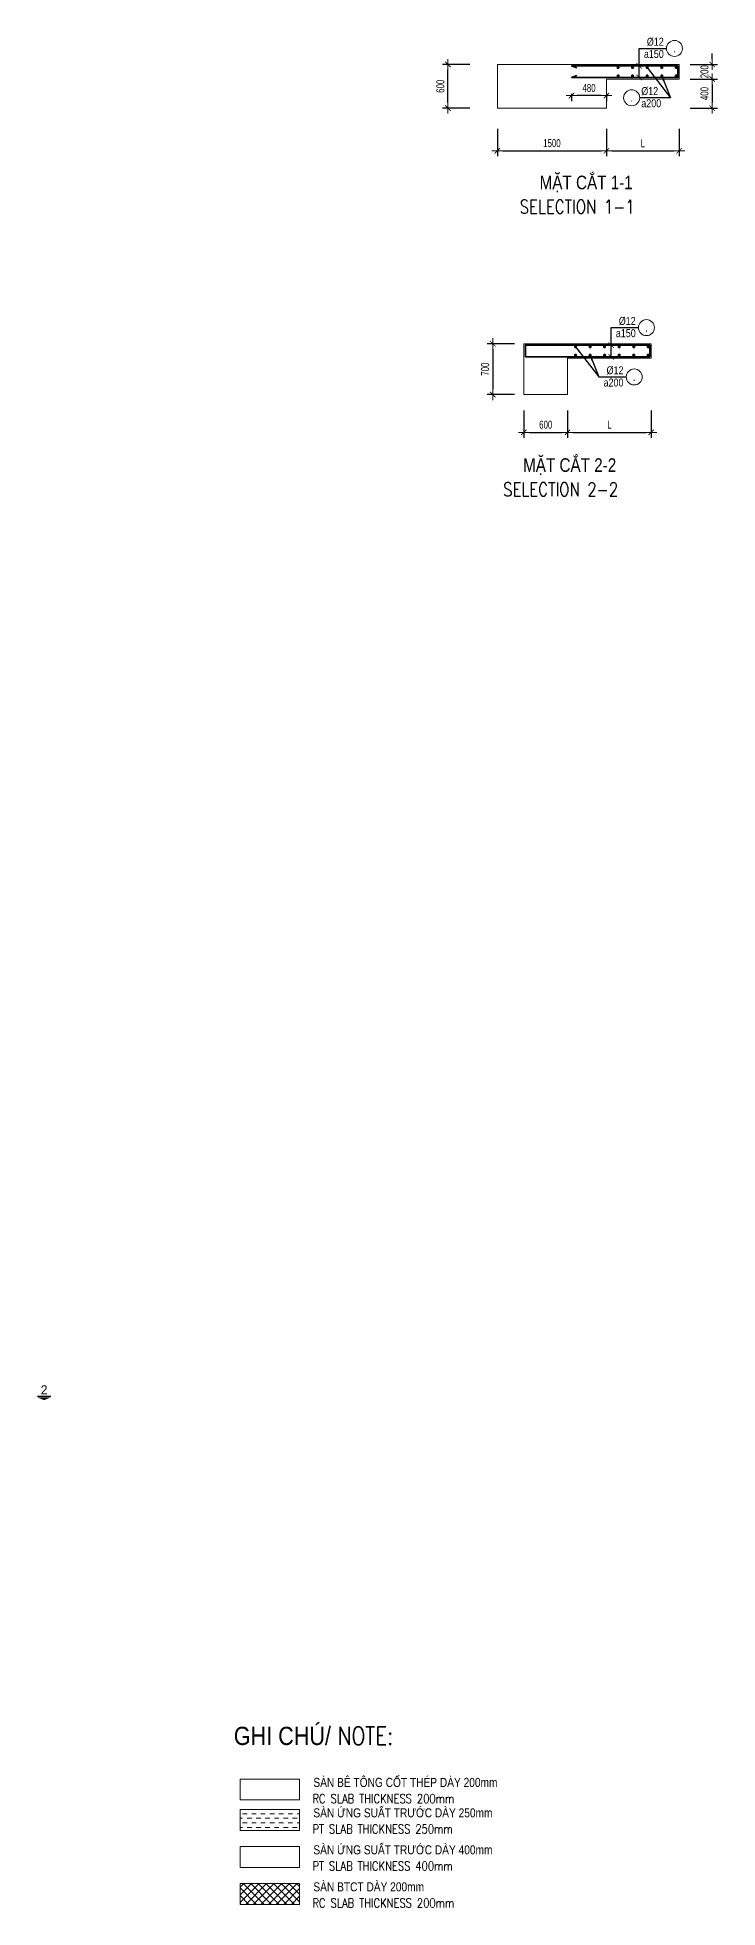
# Model space of a CAD drawing. Header units: millimetres. Extents: x -211477 to 1328726, y -15421 to 98394.
# Drawn here: x 192817 to 230210, y -15054 to 87790 of the extents above; entities that cross this region are included whole.
import ezdxf
from ezdxf.enums import TextEntityAlignment as Align

# ---------------------------------------------------------------- set-up
doc = ezdxf.new("R2010")
doc.units = ezdxf.units.MM
doc.header["$MEASUREMENT"] = 0
doc.linetypes.add('HIDDEN', pattern=[9.525, 6.35, -3.175])
for name, color, linetype, lineweight in [('00-TT.Dim', 8, 'Continuous', 13), ('00-TT.Text', 4, 'Continuous', 13), ('01-TT.Columns', 2, 'Continuous', 9), ('kata_net manh', 8, 'Continuous', 5), ('kata_text', 7, 'Continuous', 30), ('kata_thep chu', 1, 'Continuous', 35), ('NDC_S_BEAM', 3, 'HIDDEN', 20), ('NDC_S_CONTINUOUS', 3, 'Continuous', 20), ('NDC_S_DIM', 1, 'Continuous', 9), ('NDC_S_ENG TEXT', 2, 'Continuous', 20), ('NDC_S_HATCH MATERIAL', 8, 'Continuous', 13), ('NDC_S_REBAR', 4, 'Continuous', 35), ('NDC_S_VN TEXT', 7, 'Continuous', 20)]:
    doc.layers.add(name, color=color, linetype=linetype, lineweight=lineweight)
doc.styles.add('AUDIT_D_170222151448-0', font='')
doc.styles.add('kata_text', font='arial.ttf', dxfattribs={"width": 0.8})
doc.styles.add('NDC_DIM', font='', dxfattribs={"width": 0.75})
doc.styles.add('NDC_EN TXT', font='romans.shx', dxfattribs={"width": 0.8})
doc.styles.add('NDC_VIE TXT', font='arial.ttf', dxfattribs={"width": 0.8})
doc.styles.add('VNAVANTH', font='')
doc.styles.get('AUDIT_D_170222151448-0').set_extended_font_data('.VnAvantH')
doc.styles.get('NDC_DIM').set_extended_font_data('Dotum')
doc.styles.get('VNAVANTH').set_extended_font_data('.VnAvantH')
doc.dimstyles.new('NDC_dim_200', dxfattribs={"dimscale": 200, "dimtxt": 2.2, "dimasz": 1.5, "dimexe": 1.5, "dimexo": 2.5, "dimgap": 1, "dimtad": 1, "dimdec": 0, "dimzin": 0, "dimdsep": 46, "dimtxsty": 'NDC_DIM', "dimblk": 'DIMMARK', "dimcen": 0.09, "dimdle": 1.2, "dimclrd": 1, "dimclre": 1, "dimclrt": 3, "dimadec": 0, "dimazin": 0, "dimtfac": 1, "dimtdec": 0, "dimtix": 1, "dimtofl": 0, "dimtmove": 0, "dimatfit": 3, "dimfxl": 6, "dimfxlon": 1, "dimtolj": 1, "dimtzin": 0, "dimarcsym": 0})

# ---------------------------------------------------------------- blocks, each defined once
blk = doc.blocks.new('A$C31938aec')
at = {"layer": 'NDC_S_HATCH MATERIAL'}
h = blk.add_hatch(dxfattribs=at)
h.set_pattern_fill('DASH', color=256, scale=2000)
h.set_pattern_definition([(0, (-34403.67, -56395.42), (250, 250), [250, -250])])
h.paths.add_polyline_path([(0, -520), (3278, -520), (3278, -1672), (0, -1672)])
at = {"layer": 'NDC_S_CONTINUOUS'}
for p, q in [((0, -520), (3278, -520)), ((3278, -520), (3278, -1672)), ((3278, -1672), (0, -1672))]:
    blk.add_line(p, q, dxfattribs=at)
at = {"layer": 'NDC_S_ENG TEXT', "style": 'NDC_EN TXT', "width": 0.8}
blk.add_text('PT SLAB THICKNESS 250mm', height=500, dxfattribs=at).set_placement((3983, -1849))
at = {"layer": 'NDC_S_VN TEXT', "style": 'NDC_VIE TXT', "width": 0.8}
blk.add_text('SÀN ỨNG SUẤT TRƯỚC DÀY 250mm', height=500, dxfattribs=at).set_placement((4034, -958))
blk = doc.blocks.new('DIMMARK')
at = {"layer": 'NDC_S_DIM', "color": 1}
blk.add_line((-1.5, 0), (1, 0), dxfattribs=at)
at = {"layer": 'NDC_S_DIM', "color": 2, "const_width": 0.15}
blk.add_lwpolyline([(-0.5, -0.5), (0.5, 0.5)], dxfattribs=at)
blk = doc.blocks.new('*D543')
at = {"color": 1, "lineweight": -2, "ltscale": 200, "transparency": 16777216}
for p, q in [((218102, 82753), (218102, 81253)), ((224102, 82753), (224102, 81253)), ((218402, 81553), (223802, 81553))]:
    blk.add_line(p, q, dxfattribs=at)
at = {"color": 1, "lineweight": -2, "ltscale": 200, "transparency": 16777216, "xscale": 300, "yscale": 300, "zscale": 300, "rotation": 180}
blk.add_blockref('DIMMARK', (218102, 81553), dxfattribs=at)
at = {"color": 1, "lineweight": -2, "ltscale": 200, "transparency": 16777216, "xscale": 300, "yscale": 300, "zscale": 300}
blk.add_blockref('DIMMARK', (224102, 81553), dxfattribs=at)
at = {"color": 3, "ltscale": 200, "transparency": 16777216, "insert": (221102, 81973), "char_height": 440, "attachment_point": 5, "style": 'NDC_DIM'}
blk.add_mtext('\\A1;1500', dxfattribs=at)
blk = doc.blocks.new('*D544')
at = {"color": 1, "lineweight": -2, "ltscale": 200, "transparency": 16777216}
for p, q in [((216589, 86302), (215089, 86302)), ((215389, 84202), (215389, 86002)), ((216589, 83902), (215089, 83902))]:
    blk.add_line(p, q, dxfattribs=at)
at = {"color": 1, "lineweight": -2, "ltscale": 200, "transparency": 16777216, "xscale": 300, "yscale": 300, "zscale": 300}
for p, rotation in [((215389, 86302), 90), ((215389, 83902), 270)]:
    blk.add_blockref('DIMMARK', p, dxfattribs=dict(at, rotation=rotation))
at = {"color": 3, "ltscale": 200, "transparency": 16777216, "insert": (214969, 85102), "char_height": 440, "attachment_point": 5, "rotation": 90, "style": 'NDC_DIM'}
blk.add_mtext('\\A1;600', dxfattribs=at)
blk = doc.blocks.new('*D545')
at = {"color": 1, "lineweight": -2, "ltscale": 200, "transparency": 16777216}
for p, q in [((224102, 82753), (224102, 81253)), ((228102, 82753), (228102, 81253)), ((224402, 81553), (227802, 81553))]:
    blk.add_line(p, q, dxfattribs=at)
at = {"color": 1, "lineweight": -2, "ltscale": 200, "transparency": 16777216, "xscale": 300, "yscale": 300, "zscale": 300, "rotation": 180}
blk.add_blockref('DIMMARK', (224102, 81553), dxfattribs=at)
at = {"color": 1, "lineweight": -2, "ltscale": 200, "transparency": 16777216, "xscale": 300, "yscale": 300, "zscale": 300}
blk.add_blockref('DIMMARK', (228102, 81553), dxfattribs=at)
at = {"color": 3, "ltscale": 200, "transparency": 16777216, "insert": (226102, 81973), "char_height": 440, "attachment_point": 5, "style": 'NDC_DIM'}
blk.add_mtext('\\A1;L', dxfattribs=at)
blk = doc.blocks.new('*D546')
at = {"color": 1, "lineweight": -2, "ltscale": 200, "transparency": 16777216}
for p, q in [((229910, 86602), (229910, 86902)), ((228710, 86302), (230210, 86302)), ((228710, 85502), (230210, 85502)), ((229910, 85202), (229910, 84902))]:
    blk.add_line(p, q, dxfattribs=at)
at = {"color": 1, "lineweight": -2, "ltscale": 200, "transparency": 16777216, "xscale": 300, "yscale": 300, "zscale": 300}
for p, rotation in [((229910, 86302), 270), ((229910, 85502), 90)]:
    blk.add_blockref('DIMMARK', p, dxfattribs=dict(at, rotation=rotation))
at = {"color": 3, "ltscale": 200, "transparency": 16777216, "insert": (229490, 85902), "char_height": 440, "attachment_point": 5, "rotation": 90, "style": 'NDC_DIM'}
blk.add_mtext('\\A1;200', dxfattribs=at)
blk = doc.blocks.new('*D547')
at = {"color": 1, "lineweight": -2, "ltscale": 200, "transparency": 16777216}
for p, q in [((228710, 85502), (230210, 85502)), ((229910, 85202), (229910, 84202)), ((228710, 83902), (230210, 83902))]:
    blk.add_line(p, q, dxfattribs=at)
at = {"color": 1, "lineweight": -2, "ltscale": 200, "transparency": 16777216, "xscale": 300, "yscale": 300, "zscale": 300}
for p, rotation in [((229910, 85502), 90), ((229910, 83902), 270)]:
    blk.add_blockref('DIMMARK', p, dxfattribs=dict(at, rotation=rotation))
at = {"color": 3, "ltscale": 200, "transparency": 16777216, "insert": (229490, 84702), "char_height": 440, "attachment_point": 5, "rotation": 90, "style": 'NDC_DIM'}
blk.add_mtext('\\A1;400', dxfattribs=at)
blk = doc.blocks.new('*D548')
at = {"color": 1, "lineweight": -2, "ltscale": 200, "transparency": 16777216}
for p, q in [((222182, 84688), (222182, 84287)), ((223802, 84587), (222482, 84587)), ((224102, 84688), (224102, 84287))]:
    blk.add_line(p, q, dxfattribs=at)
at = {"color": 1, "lineweight": -2, "ltscale": 200, "transparency": 16777216, "xscale": 300, "yscale": 300, "zscale": 300, "rotation": 180}
blk.add_blockref('DIMMARK', (222182, 84587), dxfattribs=at)
at = {"color": 1, "lineweight": -2, "ltscale": 200, "transparency": 16777216, "xscale": 300, "yscale": 300, "zscale": 300}
blk.add_blockref('DIMMARK', (224102, 84587), dxfattribs=at)
at = {"color": 3, "ltscale": 200, "transparency": 16777216, "insert": (223142, 85007), "char_height": 440, "attachment_point": 5, "style": 'NDC_DIM'}
blk.add_mtext('\\A1;480', dxfattribs=at)
blk = doc.blocks.new('kata_block_THEP')
at = {"layer": 'kata_thep chu', "color": 0}
for p, q in [((-0.5, 0), (0.5, 0)), ((-0.35, 0.35), (0.35, -0.35)), ((0.35, 0.35), (-0.35, -0.35)), ((0, 0.5), (0, -0.5))]:
    blk.add_line(p, q, dxfattribs=at)
at = {"layer": 'kata_thep chu', "color": 0, "const_width": 0.0833}
blk.add_lwpolyline([(-0.5, 0, 1), (0.5, 0, 1), (-0.5, 0, 1)], format="xyb", dxfattribs=at)
blk = doc.blocks.new('*U549')
blk.add_circle((2.5, 0), 2.5)
at = {"layer": 'kata_text', "color": 3, "style": 'kata_text', "width": 0.8}
for tag, p in [('DK2', (-0.85, 0.85)), ('KC2', (-0.85, -2.97))]:
    blk.add_attdef(tag, text='', height=2.5, dxfattribs=at).set_placement(p, align=Align.RIGHT)
at = {"layer": 'kata_text', "color": 7, "style": 'kata_text', "width": 0.8}
blk.add_attdef('SH3', text='', height=2.5, dxfattribs=at).set_placement((2.5, 0), align=Align.MIDDLE)
blk = doc.blocks.new('*U542')
blk.add_circle((-2.5, 0), 2.5)
at = {"layer": 'kata_text', "color": 7, "style": 'kata_text', "width": 0.8}
blk.add_attdef('SH2', text='', height=2.5, dxfattribs=at).set_placement((-2.5, 0), align=Align.MIDDLE)
at = {"layer": 'kata_text', "color": 3, "style": 'kata_text', "width": 0.8}
for tag, p in [('DK1', (0.5, 0.85)), ('KC1', (0.5, -2.97))]:
    blk.add_attdef(tag, p, '', height=2.5, dxfattribs=at)
blk = doc.blocks.new('00-3T-Cut Symbol')
at = {"color": 0, "ltscale": 2}
blk.add_line((2.21, 1.22), (-2.21, 1.22), dxfattribs=at)
blk.add_lwpolyline([(0, 0, 0, 4.29, 0), (0, 0.89, 2.5, 2.5, 0)], format="xyseb", dxfattribs=at)
at = {"layer": '00-TT.Dim', "style": 'AUDIT_D_170222151448-0'}
blk.add_attdef('NUMBER', text='', height=3, dxfattribs=at).set_placement((0, 1.87), align=Align.MIDDLE_CENTER)
blk = doc.blocks.new('*D551')
at = {"color": 1, "lineweight": -2, "ltscale": 200, "transparency": 16777216}
for p, q in [((219561, 67271), (219561, 65771)), ((221961, 67271), (221961, 65771)), ((219861, 66071), (221661, 66071))]:
    blk.add_line(p, q, dxfattribs=at)
at = {"color": 1, "lineweight": -2, "ltscale": 200, "transparency": 16777216, "xscale": 300, "yscale": 300, "zscale": 300, "rotation": 180}
blk.add_blockref('DIMMARK', (219561, 66071), dxfattribs=at)
at = {"color": 1, "lineweight": -2, "ltscale": 200, "transparency": 16777216, "xscale": 300, "yscale": 300, "zscale": 300}
blk.add_blockref('DIMMARK', (221961, 66071), dxfattribs=at)
at = {"color": 3, "ltscale": 200, "transparency": 16777216, "insert": (220761, 66491), "char_height": 440, "attachment_point": 5, "style": 'NDC_DIM'}
blk.add_mtext('\\A1;600', dxfattribs=at)
blk = doc.blocks.new('*D552')
at = {"color": 1, "lineweight": -2, "ltscale": 200, "transparency": 16777216}
for p, q in [((221961, 67271), (221961, 65771)), ((226561, 67271), (226561, 65771)), ((222261, 66071), (226261, 66071))]:
    blk.add_line(p, q, dxfattribs=at)
at = {"color": 1, "lineweight": -2, "ltscale": 200, "transparency": 16777216, "xscale": 300, "yscale": 300, "zscale": 300, "rotation": 180}
blk.add_blockref('DIMMARK', (221961, 66071), dxfattribs=at)
at = {"color": 1, "lineweight": -2, "ltscale": 200, "transparency": 16777216, "xscale": 300, "yscale": 300, "zscale": 300}
blk.add_blockref('DIMMARK', (226561, 66071), dxfattribs=at)
at = {"color": 3, "ltscale": 200, "transparency": 16777216, "insert": (224261, 66491), "char_height": 440, "attachment_point": 5, "style": 'NDC_DIM'}
blk.add_mtext('\\A1;L', dxfattribs=at)
blk = doc.blocks.new('*D553')
at = {"color": 1, "lineweight": -2, "ltscale": 200, "transparency": 16777216}
for p, q in [((219050, 70947), (217550, 70947)), ((217850, 70647), (217850, 68447)), ((219050, 68147), (217550, 68147))]:
    blk.add_line(p, q, dxfattribs=at)
at = {"color": 1, "lineweight": -2, "ltscale": 200, "transparency": 16777216, "xscale": 300, "yscale": 300, "zscale": 300}
for p, rotation in [((217850, 70947), 90), ((217850, 68147), 270)]:
    blk.add_blockref('DIMMARK', p, dxfattribs=dict(at, rotation=rotation))
at = {"color": 3, "ltscale": 200, "transparency": 16777216, "insert": (217430, 69547), "char_height": 440, "attachment_point": 5, "rotation": 90, "style": 'NDC_DIM'}
blk.add_mtext('\\A1;700', dxfattribs=at)

msp = doc.modelspace()

# ---------------------------------------------------------------- linework, layer by layer
at = {"layer": '01-TT.Columns', "ltscale": 200}
for points in [[(224102.2, 85501.9), (228102.2, 85501.9), (228102.2, 86301.9), (224102.2, 86301.9), (218102.2, 86301.9), (218102.2, 83901.9), (224102.2, 83901.9)], [(219561.1, 70147), (219561.1, 68147), (221961.1, 68147), (221961.1, 70147), (226561.1, 70147), (226561.1, 70947), (221961.1, 70947), (219561.1, 70947), (219561.1, 70947), (219561.1, 70147)]]:
    msp.add_lwpolyline(points, close=True, dxfattribs=at)
at = {"layer": 'NDC_S_CONTINUOUS'}
for p, q in [((203954.2, -7983.5), (207232, -7983.5)), ((203954.2, -9135.7), (203954.2, -7983.5)), ((207232, -7983.5), (207232, -9135.7)), ((207232, -9135.7), (203954.2, -9135.7)), ((203954.2, -9655.9), (203954.2, -10808.1)), ((203954.2, -11690.6), (207232, -11690.6)), ((203954.2, -12842.8), (203954.2, -11690.6)), ((207232, -11690.6), (207232, -12842.8)), ((207232, -12842.8), (203954.2, -12842.8)), ((203954.2, -13725.3), (207232, -13725.3)), ((203954.2, -14877.4), (203954.2, -13725.3)), ((207232, -13725.3), (207232, -14877.4)), ((207232, -14877.4), (203954.2, -14877.4))]:
    msp.add_line(p, q, dxfattribs=at)
at = {"layer": 'NDC_S_HATCH MATERIAL', "linetype": 'Continuous', "ltscale": 500}
for p, q in [((203954.2, -13933.4), (204162.4, -13725.3)), ((203954.2, -14352.5), (204581.4, -13725.3)), ((203954.2, -14771.5), (205000.5, -13725.3)), ((204855.1, -14877.4), (203954.2, -13976.5)), ((204436.1, -14877.4), (203954.2, -14395.6)), ((205274.2, -14877.4), (204122, -13725.3)), ((204267.4, -14877.4), (205419.6, -13725.3)), ((205693.3, -14877.4), (204541.1, -13725.3)), ((204686.5, -14877.4), (205838.7, -13725.3)), ((206112.4, -14877.4), (204960.2, -13725.3)), ((205105.6, -14877.4), (206257.8, -13725.3)), ((206531.4, -14877.4), (205379.2, -13725.3)), ((205524.6, -14877.4), (206676.8, -13725.3)), ((206950.5, -14877.4), (205798.3, -13725.3)), ((205943.7, -14877.4), (207095.9, -13725.3)), ((207232, -14739.9), (206217.4, -13725.3)), ((206362.8, -14877.4), (207232, -14008.2)), ((207232, -14320.8), (206636.5, -13725.3)), ((207232, -13901.7), (207055.6, -13725.3)), ((204017, -14877.4), (203954.2, -14814.7)), ((206781.9, -14877.4), (207232, -14427.3)), ((207201, -14877.4), (207232, -14846.4))]:
    msp.add_line(p, q, dxfattribs=at)
at = {"layer": 'NDC_S_REBAR'}
msp.add_lwpolyline([(222468.3, 86116), (222182.2, 86221.9), (222182.2, 86221.9), (228022.2, 86221.9), (228022.2, 85581.9), (222182.2, 85581.9), (222468.3, 85687.9)], dxfattribs=at)
msp.add_lwpolyline([(219641.1, 70227), (219641.1, 70867), (226481.1, 70867), (226481.1, 70227), (219641.1, 70227)], close=True, dxfattribs=at)

# ---------------------------------------------------------------- block references
at = {"color": 1}
ref = msp.add_blockref('00-3T-Cut Symbol', (193184.4, 12849.3), dxfattribs=dict(at, xscale=166.6666666493984, yscale=166.6666666493984, zscale=166.6666666493984))
ref.add_attrib('NUMBER', '2', dxfattribs={"layer": '00-TT.Text', "color": 7, "height": 500, "style": 'VNAVANTH'}).set_placement((193184.4, 13418), align=Align.MIDDLE_CENTER)
at = {"layer": 'kata_net manh', "xscale": 176, "yscale": 176, "zscale": 176}
for name, p, values in [('*U549', (227400.3, 87183), {'SH3': '.', 'DK2': '%%c12', 'KC2': 'a150'}), ('*U542', (225926.7, 84470), {'SH2': '.', 'DK1': '%%c12', 'KC1': 'a200'}), ('*U549', (225859.3, 71828), {'SH3': '.', 'DK2': '%%c12', 'KC2': 'a150'}), ('*U549', (225185.6, 69115), {'SH3': '.', 'DK2': '%%c12', 'KC2': 'a200'})]:
    msp.add_blockref(name, p, dxfattribs=at).add_auto_attribs(values)
at = {"layer": 'NDC_S_BEAM'}
msp.add_blockref('A$C31938aec', (203954.2, -9135.7), dxfattribs=at)
at = {"layer": 'NDC_S_REBAR', "xscale": 144, "yscale": 144, "zscale": 144}
for p in [(224739, 86135.3), (225539, 86135.3), (226339, 86135.3), (227139, 86135.3), (227939, 86135.3), (222397.9, 70780.3), (223197.9, 70780.3), (223997.9, 70780.3), (224797.9, 70780.3), (225597.9, 70780.3), (226397.9, 70780.3)]:
    msp.add_blockref('kata_block_THEP', p, dxfattribs=at)
at = {"layer": 'NDC_S_REBAR', "xscale": -144, "yscale": 144, "zscale": 144, "rotation": 180}
for p in [(224739, 85668.6), (225539, 85668.6), (226339, 85668.6), (227139, 85668.6), (227939, 85668.6), (222397.9, 70313.6), (223197.9, 70313.6), (223997.9, 70313.6), (224797.9, 70313.6), (225597.9, 70313.6), (226397.9, 70313.6)]:
    msp.add_blockref('kata_block_THEP', p, dxfattribs=at)

# ---------------------------------------------------------------- texts
at = {"layer": 'NDC_S_ENG TEXT', "style": 'NDC_EN TXT', "width": 0.8}
for s, height, p in [('SELECTION 1-1', 750, (219329.2, 78099.9)), ('SELECTION 2-2', 750, (218419.2, 62559.6)), ('NOTE:', 1000, (209331.5, -6112.2)), ('RC SLAB THICKNESS 200mm', 500, (207937, -9312.6)), ('PT SLAB THICKNESS 400mm', 500, (207937, -13019.7)), ('RC SLAB THICKNESS 200mm', 500, (207937, -15054.4))]:
    msp.add_text(s, height=height, dxfattribs=at).set_placement(p)
at = {"layer": 'NDC_S_VN TEXT', "style": 'NDC_VIE TXT', "width": 0.8}
for s, height, p in [('MẶT CẮT 1-1', 750, (220425.6, 79437.5)), ('MẶT CẮT 2-2', 750, (219515.7, 63897.2)), ('SÀN BÊ TÔNG CỐT THÉP DÀY 200mm', 500, (207988.1, -8420.9)), ('SÀN ỨNG SUẤT TRƯỚC DÀY 400mm', 500, (207988.1, -12127.9)), ('SÀN BTCT DÀY 200mm', 500, (207988.1, -14162.6))]:
    msp.add_text(s, height=height, dxfattribs=at).set_placement(p)
at = {"layer": 'NDC_S_VN TEXT', "style": 'NDC_VIE TXT', "width": 0.85}
msp.add_text('GHI CHÚ/', height=1000, dxfattribs=at).set_placement((203612.7, -5112.2), align=Align.TOP_LEFT)

# ---------------------------------------------------------------- dimensions: what is measured, and where the dimension line sits
at = {"ltscale": 200}
for base, p1, p2, override, picture, middle in [((215389.3, 86301.9), (219197.6, 83901.9), (219197.6, 86301.9), {"dimlfac": 0.25}, '*D544', (214969.3, 85101.9)), ((229910.1, 85501.9), (227540.8, 86301.9), (227540.8, 85501.9), {"dimlfac": 0.25}, '*D546', (229490.1, 85901.9)), ((229910.1, 83901.9), (220803.7, 85501.9), (223661.8, 83901.9), {"dimlfac": 0.25, "dimtmove": 1}, '*D547', (229490.1, 84701.9)), ((217850.5, 68147), (219561.1, 70947), (219561.1, 68147), {"dimlfac": 0.25, "dimtmove": 1}, '*D553', (217430.5, 69547))]:
    dim = msp.add_linear_dim(base=base, p1=p1, p2=p2, angle=90, dimstyle='NDC_dim_200', override=override, dxfattribs=at)
    dim.commit()
    dim.dimension.update_dxf_attribs({"geometry": picture, "text_midpoint": middle})
for base, p1, p2, override, picture, middle in [((228102.2, 81553), (224102.2, 83455.2), (228102.2, 85501.9), {"dimlfac": 0.25}, '*D545', (226102.2, 81973)), ((226561.1, 66070.9), (221961.1, 68147), (226561.1, 70147), {"dimlfac": 0.25, "dimtmove": 1}, '*D552', (224261.1, 66490.9))]:
    dim = msp.add_linear_dim(base=base, p1=p1, p2=p2, text='L', dimstyle='NDC_dim_200', override=override, dxfattribs=at)
    dim.commit()
    dim.dimension.update_dxf_attribs({"geometry": picture, "text_midpoint": middle})
for base, p1, p2, override, picture, middle in [((222182.2, 84586.9), (224102.2, 85188.1), (222182.2, 85188.1), {"dimlfac": 0.25}, '*D548', (223142.2, 85006.9)), ((224102.2, 81553), (218102.2, 83455.2), (224102.2, 83455.2), {"dimlfac": 0.25}, '*D543', (221102.2, 81973)), ((221961.1, 66070.9), (219561.1, 70002.3), (221961.1, 68147), {"dimlfac": 0.25, "dimtmove": 1}, '*D551', (220761.1, 66490.9))]:
    dim = msp.add_linear_dim(base=base, p1=p1, p2=p2, dimstyle='NDC_dim_200', override=override, dxfattribs=at)
    dim.commit()
    dim.dimension.update_dxf_attribs({"geometry": picture, "text_midpoint": middle})

# ---------------------------------------------------------------- leaders
for points, override in [([(225899.3, 85581.9), (225899.3, 87183), (227400.3, 87183)], {"dimlfac": 0.25, "dimldrblk": 'ARCHTICK'}), ([(225899.3, 86221.9), (225899.3, 87183), (227400.3, 87183)], {"dimlfac": 0.25, "dimldrblk": 'ARCHTICK'}), ([(226339, 86135.3), (227625.7, 84470), (225926.7, 84470)], {"dimlfac": 0.25}), ([(227139, 85668.6), (227625.7, 84470), (225926.7, 84470)], {"dimlfac": 0.25}), ([(224358.3, 70227), (224358.3, 71828), (225859.3, 71828)], {"dimlfac": 0.25, "dimldrblk": 'ARCHTICK'}), ([(224358.3, 70867), (224358.3, 71828), (225859.3, 71828)], {"dimlfac": 0.25, "dimldrblk": 'ARCHTICK'}), ([(222397.9, 70780.3), (223684.7, 69115), (225185.6, 69115)], {"dimlfac": 0.25}), ([(223197.9, 70313.6), (223684.7, 69115), (225185.6, 69115)], {"dimlfac": 0.25})]:
    msp.add_leader(points, dimstyle='NDC_dim_200', override=override, dxfattribs=at)

doc.saveas('drawing.dxf')
